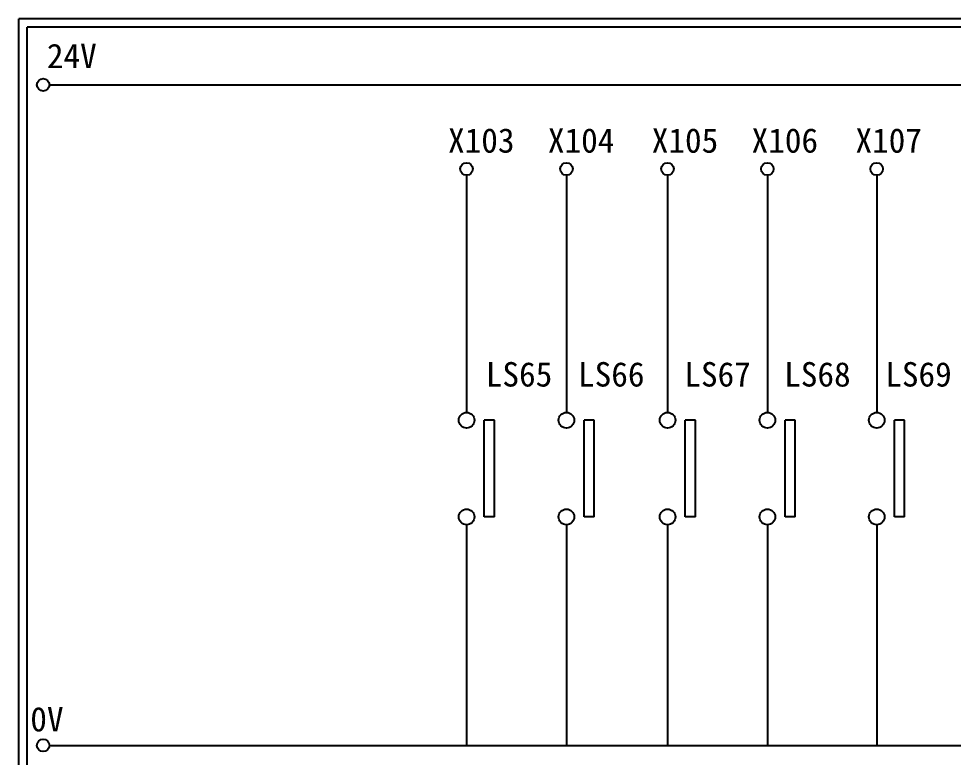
# Model space of a CAD drawing. Extents: x 275 to 562, y 265 to 469.
# Drawn here: x 274.9 to 412.6, y 360.1 to 468.9 of the extents above; entities that cross this region are included whole.
import ezdxf

# ---------------------------------------------------------------- set-up
doc = ezdxf.new("R2010")
doc.units = 0
doc.layers.get('0').update_dxf_attribs({"linetype": 'CONTINUOUS'})
doc.layers.add('圖框層', color=7, linetype='CONTINUOUS')
doc.layers.add('標尺寸層', color=3, linetype='CONTINUOUS')
doc.styles.add('STSL', font='kaiu.ttf')

msp = doc.modelspace()

# ---------------------------------------------------------------- linework, layer by layer
for p, q in [((344.99, 409.78), (343.49, 409.78)), ((359.7, 409.78), (358.2, 409.78)), ((374.6, 409.78), (373.09, 409.78)), ((389.31, 409.78), (387.81, 409.78)), ((405.41, 409.78), (403.9, 409.78)), ((344.99, 395.55), (343.49, 395.55)), ((359.7, 395.55), (358.2, 395.55)), ((374.6, 395.55), (373.09, 395.55)), ((389.31, 395.55), (387.81, 395.55)), ((405.41, 395.55), (403.9, 395.55))]:
    msp.add_line(p, q)
at = {"layer": '圖框層', "color": 7}
for p, q in [((561.9, 468.91), (274.9, 468.91)), ((274.9, 264.95), (274.9, 468.91)), ((560.65, 467.66), (276.15, 467.66)), ((276.15, 266.2), (276.15, 467.66))]:
    msp.add_line(p, q, dxfattribs=at)
at = {"layer": '標尺寸層', "color": 7}
for p, q in [((279.42, 459.17), (557.02, 459.17)), ((340.88, 445.86), (340.88, 410.93)), ((355.59, 445.86), (355.59, 410.93)), ((370.49, 445.86), (370.49, 410.93)), ((385.2, 445.86), (385.2, 410.93)), ((401.3, 445.86), (401.3, 410.93)), ((343.49, 395.55), (343.49, 409.78)), ((344.99, 395.55), (344.99, 409.78)), ((358.2, 395.55), (358.2, 409.78)), ((359.7, 395.55), (359.7, 409.78)), ((373.09, 395.55), (373.09, 409.78)), ((374.6, 395.55), (374.6, 409.78)), ((387.81, 395.55), (387.81, 409.78)), ((389.31, 395.55), (389.31, 409.78)), ((403.9, 395.55), (403.9, 409.78)), ((405.41, 395.55), (405.41, 409.78)), ((340.88, 394.41), (340.88, 361.9)), ((340.88, 394.4), (340.88, 361.9)), ((355.59, 394.41), (355.59, 361.9)), ((355.59, 394.4), (355.59, 361.9)), ((370.49, 394.41), (370.49, 361.9)), ((370.49, 394.4), (370.49, 361.9)), ((385.2, 394.41), (385.2, 361.9)), ((385.2, 394.4), (385.2, 361.9)), ((401.3, 394.41), (401.3, 361.9)), ((401.3, 394.4), (401.3, 361.9)), ((279.63, 361.9), (557.5, 361.9))]:
    msp.add_line(p, q, dxfattribs=at)
for centre, radius in [((278.5, 459.17), 0.92), ((340.88, 446.78), 0.92), ((340.88, 446.78), 0.92), ((355.59, 446.78), 0.92), ((370.49, 446.78), 0.92), ((370.49, 446.78), 0.92), ((385.2, 446.78), 0.92), ((401.3, 446.78), 0.92), ((401.3, 446.78), 0.92), ((340.88, 409.78), 1.15), ((355.59, 409.78), 1.15), ((370.49, 409.78), 1.15), ((385.2, 409.78), 1.15), ((401.3, 409.78), 1.15), ((340.88, 395.55), 1.15), ((355.59, 395.55), 1.15), ((370.49, 395.55), 1.15), ((385.2, 395.55), 1.15), ((401.3, 395.55), 1.15), ((278.5, 361.9), 0.92)]:
    msp.add_circle(centre, radius, dxfattribs=at)

# ---------------------------------------------------------------- texts
at = {"layer": '圖框層', "color": 4, "style": 'STSL'}
for s, p in [('24V', (279.05, 461.63)), ('X103 ', (338.15, 449.18)), ('X104 ', (352.86, 449.18)), ('X105 ', (368.16, 449.18)), ('X106 ', (382.87, 449.18)), ('X107', (398.17, 449.18)), ('LS65 ', (343.71, 414.74)), ('LS66 ', (357.3, 414.74)), ('LS67 ', (372.96, 414.74)), ('LS68 ', (387.67, 414.74)), ('LS69 ', (402.56, 414.74)), ('0V', (276.61, 363.95))]:
    msp.add_text(s, height=3.6, dxfattribs=at).set_placement(p)

doc.saveas('drawing.dxf')
